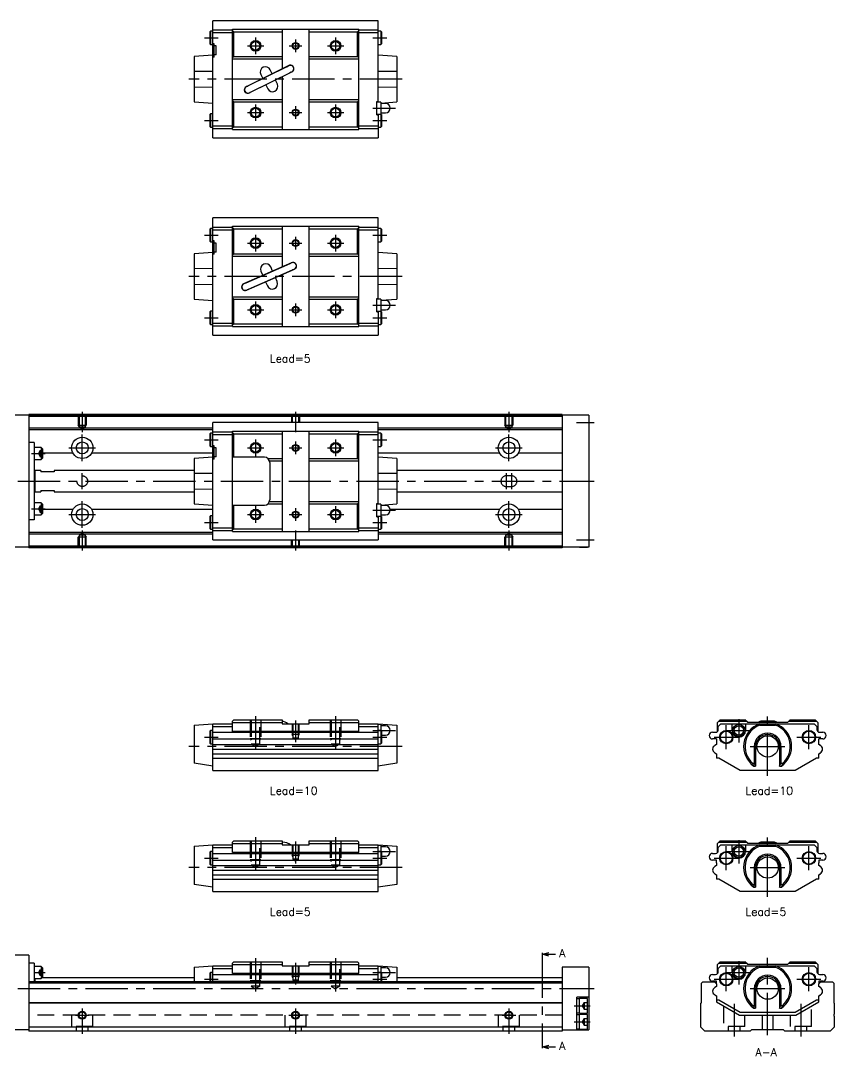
# Model space of a CAD drawing. Extents: x 0 to 474, y -8 to 389.
# Drawn here: x 169 to 474.1, y 0.6 to 388.7 of the extents above; entities that cross this region are included whole.
import ezdxf

# ---------------------------------------------------------------- set-up
doc = ezdxf.new("R2010")
doc.units = 0
doc.header["$LTSCALE"] = 0.5
doc.linetypes.add('CENTER', pattern=[50.8, 31.75, -6.35, 6.35, -6.35])
doc.linetypes.add('DASHED', pattern=[19.05, 12.7, -6.35])
for name, color, linetype in [('MSM_CENTER', 1, 'CENTER'), ('MSM_CONTINUOUS', 7, 'CONTINUOUS'), ('MSM_DASHED', 4, 'DASHED'), ('MSM_NARROW', 5, 'CONTINUOUS'), ('MSM_PART_NUMBER', 7, 'CONTINUOUS')]:
    doc.layers.add(name, color=color, linetype=linetype)
doc.styles.get("Standard").update_dxf_attribs({"font": 'txt.shx', "height": 1, "bigfont": 'bigfont.shx'})

msp = doc.modelspace()

# ---------------------------------------------------------------- linework, layer by layer
at = {"layer": 'MSM_CENTER'}
for p, q in [((237.91, 382.3), (243.11, 382.3)), ((257.11, 382.4), (257.11, 376.2)), ((272.11, 381.66), (272.11, 376.93)), ((287.11, 382.4), (287.11, 376.2)), ((301.11, 382.3), (306.31, 382.3)), ((254.01, 379.3), (260.21, 379.3)), ((269.74, 379.3), (274.47, 379.3)), ((284.01, 379.3), (290.21, 379.3)), ((312.11, 366.8), (232.11, 366.8)), ((257.11, 357.4), (257.11, 351.2)), ((287.11, 357.4), (287.11, 351.2)), ((254.01, 354.3), (260.21, 354.3)), ((269.74, 354.3), (274.47, 354.3)), ((272.11, 356.66), (272.11, 351.93)), ((284.01, 354.3), (290.21, 354.3)), ((301.11, 356), (309.61, 356)), ((237.91, 351.3), (243.11, 351.3)), ((301.11, 351.3), (306.31, 351.3)), ((237.91, 308.4), (243.11, 308.4)), ((257.11, 308.5), (257.11, 302.3)), ((272.11, 307.76), (272.11, 303.03)), ((287.11, 308.5), (287.11, 302.3)), ((301.11, 308.4), (306.31, 308.4)), ((254.01, 305.4), (260.21, 305.4)), ((269.74, 305.4), (274.47, 305.4)), ((284.01, 305.4), (290.21, 305.4)), ((312.11, 292.9), (232.11, 292.9)), ((257.11, 283.5), (257.11, 277.3)), ((287.11, 283.5), (287.11, 277.3)), ((254.01, 280.4), (260.21, 280.4)), ((269.74, 280.4), (274.47, 280.4)), ((272.11, 282.76), (272.11, 278.03)), ((284.01, 280.4), (290.21, 280.4)), ((301.11, 282.1), (309.61, 282.1)), ((237.91, 277.4), (243.11, 277.4)), ((301.11, 277.4), (306.31, 277.4)), ((192.11, 242.15), (192.11, 234.52)), ((272.11, 242.15), (272.11, 234.52)), ((352.11, 242.15), (352.11, 234.52)), ((377.41, 238.15), (384.11, 238.15)), ((192.11, 223.65), (192.11, 233.65)), ((352.11, 223.65), (352.11, 233.65)), ((237.91, 231.65), (243.11, 231.65)), ((257.11, 231.75), (257.11, 225.55)), ((272.11, 231.01), (272.11, 226.28)), ((287.11, 231.75), (287.11, 225.55)), ((301.11, 231.65), (306.31, 231.65)), ((173.11, 226.54), (178.21, 226.54)), ((187.11, 228.65), (197.11, 228.65)), ((254.01, 228.65), (260.21, 228.65)), ((269.74, 228.65), (274.47, 228.65)), ((284.01, 228.65), (290.21, 228.65)), ((347.11, 228.65), (357.11, 228.65)), ((192.11, 213.15), (192.11, 219.15)), ((351.11, 219.15), (351.11, 213.15)), ((353.11, 219.15), (353.11, 213.15)), ((117.11, 216.15), (384.11, 216.15)), ((173.11, 205.75), (178.21, 205.75)), ((192.11, 198.65), (192.11, 208.65)), ((257.11, 206.75), (257.11, 200.55)), ((272.11, 206.01), (272.11, 201.28)), ((287.11, 206.75), (287.11, 200.55)), ((352.11, 198.65), (352.11, 208.65)), ((187.11, 203.65), (197.11, 203.65)), ((254.01, 203.65), (260.21, 203.65)), ((269.74, 203.65), (274.47, 203.65)), ((284.01, 203.65), (290.21, 203.65)), ((301.11, 205.35), (309.61, 205.35)), ((347.11, 203.65), (357.11, 203.65)), ((237.91, 200.65), (243.11, 200.65)), ((301.11, 200.65), (306.31, 200.65)), ((192.11, 197.66), (192.11, 190.15)), ((272.11, 197.66), (272.11, 190.15)), ((352.11, 197.66), (352.11, 190.15)), ((377.41, 194.15), (384.11, 194.15)), ((257.11, 128.1), (257.11, 115.71)), ((287.11, 128.1), (287.11, 115.71)), ((272.11, 126.45), (272.11, 118.29)), ((433.65, 115.75), (433.65, 124.75)), ((438.35, 127), (438.35, 118.25)), ((449.15, 105.75), (449.15, 128.05)), ((464.65, 115.75), (464.65, 124.75)), ((301.11, 122.75), (309.61, 122.75)), ((433.85, 122.75), (442.85, 122.75)), ((312.11, 116.75), (232.11, 116.75)), ((237.91, 120.25), (243.11, 120.25)), ((301.11, 120.25), (306.31, 120.25)), ((429.15, 120.25), (438.15, 120.25)), ((442.65, 116.75), (455.65, 116.75)), ((460.15, 120.25), (469.15, 120.25)), ((257.11, 82.72), (257.11, 70.34)), ((287.11, 82.72), (287.11, 70.34)), ((438.35, 81.62), (438.35, 72.87)), ((449.15, 60.37), (449.15, 82.67)), ((272.11, 81.07), (272.11, 72.91)), ((433.65, 70.37), (433.65, 79.37)), ((464.65, 70.37), (464.65, 79.37)), ((237.91, 74.87), (243.11, 74.87)), ((301.11, 77.37), (309.61, 77.37)), ((301.11, 74.87), (306.31, 74.87)), ((429.15, 74.87), (438.15, 74.87)), ((433.85, 77.37), (442.85, 77.37)), ((460.15, 74.87), (469.15, 74.87)), ((312.11, 71.37), (232.11, 71.37)), ((442.65, 71.37), (455.65, 71.37)), ((257.11, 37.35), (257.11, 24.96)), ((272.11, 35.7), (272.11, 27.54)), ((287.11, 37.35), (287.11, 24.96)), ((364.54, 38.36), (364.54, 4.63)), ((438.35, 36.25), (438.35, 27.5)), ((449.15, 8.5), (449.15, 37.5)), ((174.11, 32), (178.21, 32)), ((301.11, 32), (309.61, 32)), ((433.65, 25), (433.65, 34)), ((433.85, 32), (442.85, 32)), ((464.65, 25), (464.65, 34)), ((237.91, 29.5), (243.11, 29.5)), ((301.11, 29.5), (306.31, 29.5)), ((429.15, 29.5), (438.15, 29.5)), ((460.15, 29.5), (469.15, 29.5)), ((117.11, 26), (384.11, 26)), ((442.65, 26), (455.65, 26)), ((376.61, 19.5), (382.61, 19.5)), ((436.65, 20.29), (436.65, 8)), ((461.65, 20.29), (461.65, 8)), ((189.57, 16), (194.64, 16)), ((192.11, 18.5), (192.11, 9)), ((269.57, 16), (274.64, 16)), ((272.11, 18.5), (272.11, 9)), ((349.53, 16), (354.68, 16)), ((352.11, 18.5), (352.11, 9)), ((376.61, 13.5), (382.61, 13.5))]:
    msp.add_line(p, q, dxfattribs=at)
at = {"layer": 'MSM_CONTINUOUS'}
for p, q in [((303.11, 388.75), (241.11, 388.75)), ((241.11, 344.85), (241.11, 388.75)), ((303.11, 358.25), (303.11, 388.75)), ((240.16, 384.8), (239.91, 384.55)), ((239.91, 384.55), (239.91, 380.05)), ((241.11, 384.8), (240.16, 384.8)), ((240.16, 384.8), (240.16, 379.8)), ((241.11, 385.3), (248.41, 385.3)), ((241.11, 384.3), (248.41, 384.3)), ((248.41, 348), (248.41, 385.6)), ((248.41, 385.6), (295.81, 385.6)), ((248.91, 384.6), (248.41, 385.1)), ((248.91, 375.3), (248.91, 384.6)), ((248.91, 384.6), (267.01, 384.6)), ((267.01, 385.6), (267.01, 370.64)), ((277.21, 348), (277.21, 385.6)), ((277.21, 384.6), (295.31, 384.6)), ((295.81, 385.1), (295.31, 384.6)), ((295.31, 375.3), (295.31, 384.6)), ((295.81, 348), (295.81, 385.6)), ((295.81, 385.3), (303.11, 385.3)), ((295.81, 384.3), (303.11, 384.3)), ((304.06, 384.8), (303.11, 384.8)), ((304.06, 384.8), (304.06, 379.8)), ((304.31, 384.55), (304.06, 384.8)), ((304.31, 384.55), (304.31, 380.05)), ((239.91, 380.05), (240.16, 379.8)), ((240.16, 379.8), (241.11, 379.8)), ((241.61, 380.1), (241.11, 380.1)), ((241.61, 375.1), (241.61, 380.1)), ((242.31, 379.3), (241.61, 379.3)), ((242.31, 375.9), (242.31, 379.3)), ((303.11, 379.8), (304.06, 379.8)), ((304.06, 379.8), (304.31, 380.05)), ((241.11, 375.8), (234.11, 375.3)), ((234.11, 375.3), (234.11, 358.3)), ((241.61, 375.1), (241.11, 375.1)), ((242.31, 375.9), (241.61, 375.9)), ((248.41, 374.8), (248.91, 375.3)), ((248.41, 374.4), (267.01, 374.4)), ((248.91, 375.3), (267.01, 375.3)), ((277.21, 375.3), (295.31, 375.3)), ((277.21, 374.4), (295.81, 374.4)), ((295.31, 375.3), (295.81, 374.8)), ((310.11, 375.3), (303.11, 375.8)), ((310.11, 375.3), (310.11, 358.3)), ((241.11, 369.75), (234.11, 369.67)), ((269.58, 371.91), (253.58, 364.01)), ((268.87, 371.5), (254.34, 364.33)), ((254.73, 361.68), (270.73, 369.58)), ((255.44, 362.09), (269.98, 369.26)), ((263.37, 368.85), (262.62, 370.37)), ((268.87, 371.5), (269.2, 371.63)), ((269.6, 371.87), (269.29, 371.71)), ((270.28, 369.45), (269.98, 369.26)), ((270.39, 369.47), (270.71, 369.63)), ((310.11, 369.67), (303.11, 369.75)), ((259.03, 368.6), (259.79, 367.08)), ((265.28, 364.99), (264.52, 366.52)), ((267.01, 367.74), (267.01, 348)), ((234.11, 363.92), (241.11, 363.84)), ((253.92, 364.13), (253.6, 363.97)), ((254.03, 364.14), (254.34, 364.33)), ((254.71, 361.73), (255.02, 361.88)), ((255.11, 361.96), (255.44, 362.09)), ((260.94, 364.74), (261.69, 363.22)), ((303.11, 363.84), (310.11, 363.92)), ((234.11, 358.3), (241.11, 357.8)), ((248.41, 359.2), (267.01, 359.2)), ((248.91, 358.3), (248.41, 358.8)), ((248.91, 358.3), (267.01, 358.3)), ((248.91, 349), (248.91, 358.3)), ((277.21, 359.2), (295.81, 359.2)), ((277.21, 358.3), (295.31, 358.3)), ((295.81, 358.8), (295.31, 358.3)), ((295.31, 349), (295.31, 358.3)), ((302.61, 358.5), (303.11, 358.5)), ((302.61, 353.5), (302.61, 358.5)), ((304.11, 358.25), (302.61, 358.25)), ((304.11, 357.87), (310.11, 358.3)), ((304.11, 358.25), (304.11, 353.75)), ((305.86, 357.75), (304.11, 357.75)), ((240.16, 353.8), (239.91, 353.55)), ((239.91, 353.55), (239.91, 349.05)), ((240.16, 353.8), (240.16, 348.8)), ((241.11, 353.8), (240.16, 353.8)), ((302.61, 353.75), (304.11, 353.75)), ((302.61, 353.5), (303.11, 353.5)), ((303.11, 353.75), (303.11, 344.85)), ((304.06, 353.75), (304.06, 348.8)), ((304.11, 354.25), (305.86, 354.25)), ((304.31, 353.55), (304.11, 353.75)), ((304.31, 353.55), (304.31, 349.05)), ((239.91, 349.05), (240.16, 348.8)), ((240.16, 348.8), (241.11, 348.8)), ((241.11, 349.3), (248.41, 349.3)), ((241.11, 348.3), (248.41, 348.3)), ((248.41, 348.5), (248.91, 349)), ((248.41, 348), (295.81, 348)), ((248.91, 349), (267.01, 349)), ((277.21, 349), (295.31, 349)), ((295.31, 349), (295.81, 348.5)), ((295.81, 349.3), (303.11, 349.3)), ((295.81, 348.3), (303.11, 348.3)), ((303.11, 348.8), (304.06, 348.8)), ((304.06, 348.8), (304.31, 349.05)), ((241.11, 344.85), (303.11, 344.85)), ((303.11, 314.85), (241.11, 314.85)), ((241.11, 270.95), (241.11, 314.85)), ((303.11, 284.35), (303.11, 314.85)), ((240.16, 310.9), (239.91, 310.65)), ((239.91, 310.65), (239.91, 306.15)), ((241.11, 310.9), (240.16, 310.9)), ((240.16, 310.9), (240.16, 305.9)), ((241.11, 311.4), (248.41, 311.4)), ((248.41, 274.1), (248.41, 311.7)), ((248.41, 311.7), (295.81, 311.7)), ((248.91, 310.7), (248.41, 311.2)), ((248.91, 301.4), (248.91, 310.7)), ((248.91, 310.7), (267.01, 310.7)), ((267.01, 311.7), (267.01, 296.44)), ((277.21, 274.1), (277.21, 311.7)), ((277.21, 310.7), (295.31, 310.7)), ((295.81, 311.2), (295.31, 310.7)), ((295.31, 301.4), (295.31, 310.7)), ((295.81, 274.1), (295.81, 311.7)), ((295.81, 311.4), (303.11, 311.4)), ((304.06, 310.9), (303.11, 310.9)), ((304.06, 310.9), (304.06, 305.9)), ((304.31, 310.65), (304.06, 310.9)), ((304.31, 310.65), (304.31, 306.15)), ((241.11, 310.4), (248.41, 310.4)), ((295.81, 310.4), (303.11, 310.4)), ((239.91, 306.15), (240.16, 305.9)), ((240.16, 305.9), (241.11, 305.9)), ((241.61, 306.2), (241.11, 306.2)), ((241.61, 301.2), (241.61, 306.2)), ((242.31, 305.4), (241.61, 305.4)), ((242.31, 302), (242.31, 305.4)), ((303.11, 305.9), (304.06, 305.9)), ((304.06, 305.9), (304.31, 306.15)), ((241.11, 301.9), (234.11, 301.4)), ((234.11, 301.4), (234.11, 284.4)), ((241.61, 301.2), (241.11, 301.2)), ((242.31, 302), (241.61, 302)), ((248.41, 300.9), (248.91, 301.4)), ((248.41, 300.5), (267.01, 300.5)), ((248.91, 301.4), (267.01, 301.4)), ((277.21, 301.4), (295.31, 301.4)), ((277.21, 300.5), (295.81, 300.5)), ((295.31, 301.4), (295.81, 300.9)), ((310.11, 301.4), (303.11, 301.9)), ((310.11, 301.4), (310.11, 284.4)), ((241.11, 295.85), (234.11, 295.77)), ((270.63, 298.04), (252.63, 290.14)), ((269.9, 297.66), (253.4, 290.42)), ((253.68, 287.76), (271.68, 295.66)), ((254.41, 288.13), (270.91, 295.37)), ((263.46, 294.89), (262.78, 296.45)), ((270.65, 297.99), (270.33, 297.85)), ((271.33, 295.56), (271.66, 295.7)), ((310.11, 295.77), (303.11, 295.85)), ((259.12, 294.84), (259.8, 293.28)), ((265.19, 290.95), (264.51, 292.51)), ((267.01, 293.6), (267.01, 274.1)), ((234.11, 290.02), (241.11, 289.94)), ((252.98, 290.23), (252.65, 290.09)), ((253.66, 287.8), (253.98, 287.94)), ((260.85, 290.9), (261.53, 289.35)), ((303.11, 289.94), (310.11, 290.02)), ((234.11, 284.4), (241.11, 283.9)), ((248.41, 285.3), (267.01, 285.3)), ((248.91, 284.4), (248.41, 284.9)), ((248.91, 284.4), (267.01, 284.4)), ((248.91, 275.1), (248.91, 284.4)), ((277.21, 285.3), (295.81, 285.3)), ((277.21, 284.4), (295.31, 284.4)), ((295.81, 284.9), (295.31, 284.4)), ((295.31, 275.1), (295.31, 284.4)), ((302.61, 284.6), (303.11, 284.6)), ((302.61, 279.6), (302.61, 284.6)), ((304.11, 284.35), (302.61, 284.35)), ((304.11, 283.97), (310.11, 284.4)), ((304.11, 284.35), (304.11, 279.85)), ((305.86, 283.85), (304.11, 283.85)), ((240.16, 279.9), (239.91, 279.65)), ((239.91, 279.65), (239.91, 275.15)), ((240.16, 279.9), (240.16, 274.9)), ((241.11, 279.9), (240.16, 279.9)), ((302.61, 279.85), (304.11, 279.85)), ((302.61, 279.6), (303.11, 279.6)), ((303.11, 279.85), (303.11, 270.95)), ((304.06, 279.85), (304.06, 274.9)), ((304.11, 280.35), (305.86, 280.35)), ((304.31, 279.65), (304.11, 279.85)), ((304.31, 279.65), (304.31, 275.15)), ((239.91, 275.15), (240.16, 274.9)), ((240.16, 274.9), (241.11, 274.9)), ((241.11, 275.4), (248.41, 275.4)), ((241.11, 274.4), (248.41, 274.4)), ((248.41, 274.6), (248.91, 275.1)), ((248.41, 274.1), (295.81, 274.1)), ((248.91, 275.1), (267.01, 275.1)), ((277.21, 275.1), (295.31, 275.1)), ((295.31, 275.1), (295.81, 274.6)), ((295.81, 275.4), (303.11, 275.4)), ((295.81, 274.4), (303.11, 274.4)), ((303.11, 274.9), (304.06, 274.9)), ((304.06, 274.9), (304.31, 275.15)), ((241.11, 270.95), (303.11, 270.95)), ((172.11, 240.85), (119.11, 240.85)), ((372.11, 241.15), (172.11, 241.15)), ((172.11, 241.15), (172.11, 191.15)), ((372.11, 240.95), (172.11, 240.95)), ((372.11, 241.15), (372.11, 191.15)), ((382.11, 240.85), (372.11, 240.85)), ((378.61, 240.85), (378.61, 240.9)), ((381.61, 240.9), (378.61, 240.9)), ((381.61, 240.85), (381.61, 240.9)), ((382.11, 240.85), (382.11, 191.45)), ((372.11, 240.45), (172.11, 240.45)), ((303.11, 238.1), (241.11, 238.1)), ((241.11, 194.2), (241.11, 238.1)), ((303.11, 207.6), (303.11, 238.1)), ((241.11, 236.05), (172.11, 236.05)), ((241.11, 235.35), (172.11, 235.35)), ((240.16, 234.15), (239.91, 233.9)), ((239.91, 233.9), (239.91, 229.4)), ((241.11, 234.15), (240.16, 234.15)), ((240.16, 234.15), (240.16, 229.15)), ((241.11, 234.65), (248.41, 234.65)), ((241.11, 233.65), (248.41, 233.65)), ((248.41, 234.95), (295.81, 234.95)), ((248.41, 197.35), (248.41, 234.95)), ((248.91, 233.95), (248.41, 234.45)), ((248.91, 233.95), (267.01, 233.95)), ((248.91, 225.15), (248.91, 233.95)), ((267.01, 234.95), (267.01, 197.35)), ((277.21, 197.35), (277.21, 234.95)), ((277.21, 233.95), (295.31, 233.95)), ((295.81, 234.45), (295.31, 233.95)), ((295.31, 224.65), (295.31, 233.95)), ((295.81, 197.35), (295.81, 234.95)), ((295.81, 234.65), (303.11, 234.65)), ((295.81, 233.65), (303.11, 233.65)), ((372.11, 236.05), (303.11, 236.05)), ((372.11, 235.35), (303.11, 235.35)), ((304.06, 234.15), (303.11, 234.15)), ((304.06, 234.15), (304.06, 229.15)), ((304.31, 233.9), (304.06, 234.15)), ((304.31, 233.9), (304.31, 229.4)), ((174.11, 230.65), (172.11, 230.65)), ((174.11, 230.65), (174.11, 201.65)), ((239.91, 229.4), (240.16, 229.15)), ((240.16, 229.15), (241.11, 229.15)), ((241.61, 229.45), (241.11, 229.45)), ((241.61, 224.45), (241.61, 229.45)), ((303.11, 229.15), (304.06, 229.15)), ((304.06, 229.15), (304.31, 229.4)), ((176.71, 228.79), (174.11, 228.79)), ((176.71, 228.79), (176.71, 224.29)), ((177.21, 228.29), (176.71, 228.79)), ((177.21, 228.29), (177.21, 224.79)), ((188.62, 226.69), (177.21, 226.69)), ((241.11, 226.69), (195.59, 226.69)), ((241.11, 225.15), (234.11, 224.65)), ((242.31, 228.65), (241.61, 228.65)), ((242.31, 225.25), (241.61, 225.25)), ((242.31, 225.25), (242.31, 228.65)), ((260.41, 225.15), (248.41, 225.15)), ((348.62, 226.69), (303.11, 226.69)), ((310.11, 224.65), (303.11, 225.15)), ((372.11, 226.69), (355.59, 226.69)), ((174.11, 224.29), (176.71, 224.29)), ((176.71, 224.29), (177.21, 224.79)), ((234.11, 224.65), (234.11, 207.65)), ((241.61, 224.45), (241.11, 224.45)), ((261.73, 224.65), (267.01, 224.65)), ((262.31, 223.75), (267.01, 223.75)), ((262.41, 223.15), (262.41, 209.15)), ((277.21, 224.65), (295.31, 224.65)), ((277.21, 223.75), (295.81, 223.75)), ((295.31, 224.65), (295.81, 224.15)), ((310.11, 224.65), (310.11, 207.65)), ((174.31, 220.4), (174.11, 220.4)), ((174.31, 220.4), (174.31, 211.9)), ((176.61, 220.15), (174.31, 220.15)), ((176.61, 220.15), (176.61, 219.65)), ((181.61, 219.65), (176.61, 219.65)), ((181.61, 220.15), (181.61, 219.65)), ((234.11, 220.15), (181.61, 220.15)), ((241.11, 219.1), (234.11, 219.02)), ((310.11, 219.02), (303.11, 219.1)), ((372.11, 220.15), (310.11, 220.15)), ((174.11, 211.9), (174.31, 211.9)), ((174.31, 212.15), (176.61, 212.15)), ((176.61, 212.65), (181.61, 212.65)), ((176.61, 212.65), (176.61, 212.15)), ((181.61, 212.65), (181.61, 212.15)), ((181.61, 212.15), (234.11, 212.15)), ((234.11, 213.27), (241.11, 213.19)), ((303.11, 213.19), (310.11, 213.27)), ((310.11, 212.15), (372.11, 212.15)), ((176.71, 208), (174.11, 208)), ((176.71, 208), (176.71, 203.5)), ((177.21, 207.5), (176.71, 208)), ((177.21, 207.5), (177.21, 204)), ((234.11, 207.65), (241.11, 207.15)), ((248.41, 207.15), (260.41, 207.15)), ((248.91, 198.35), (248.91, 207.15)), ((261.73, 207.65), (267.01, 207.65)), ((262.31, 208.55), (267.01, 208.55)), ((277.21, 208.55), (295.81, 208.55)), ((277.21, 207.65), (295.31, 207.65)), ((295.81, 208.15), (295.31, 207.65)), ((295.31, 198.35), (295.31, 207.65)), ((302.61, 207.85), (303.11, 207.85)), ((302.61, 202.85), (302.61, 207.85)), ((304.11, 207.6), (302.61, 207.6)), ((304.11, 207.22), (310.11, 207.65)), ((304.11, 207.6), (304.11, 203.1)), ((305.86, 207.1), (304.11, 207.1)), ((174.11, 203.5), (176.71, 203.5)), ((176.71, 203.5), (177.21, 204)), ((188.62, 205.61), (177.21, 205.61)), ((241.11, 205.61), (195.59, 205.61)), ((240.16, 203.15), (239.91, 202.9)), ((239.91, 202.9), (239.91, 198.4)), ((240.16, 203.15), (240.16, 198.15)), ((241.11, 203.15), (240.16, 203.15)), ((302.61, 203.1), (304.11, 203.1)), ((302.61, 202.85), (303.11, 202.85)), ((303.11, 203.1), (303.11, 194.2)), ((304.06, 203.1), (304.06, 198.15)), ((304.11, 203.6), (305.86, 203.6)), ((304.31, 202.9), (304.11, 203.1)), ((304.31, 202.9), (304.31, 198.4)), ((348.62, 205.61), (307.59, 205.61)), ((372.11, 205.61), (355.59, 205.61)), ((174.11, 201.65), (172.11, 201.65)), ((239.91, 198.4), (240.16, 198.15)), ((240.16, 198.15), (241.11, 198.15)), ((241.11, 198.65), (248.41, 198.65)), ((248.41, 197.85), (248.91, 198.35)), ((248.91, 198.35), (267.01, 198.35)), ((277.21, 198.35), (295.31, 198.35)), ((295.31, 198.35), (295.81, 197.85)), ((295.81, 198.65), (303.11, 198.65)), ((303.11, 198.15), (304.06, 198.15)), ((304.06, 198.15), (304.31, 198.4)), ((241.11, 196.95), (172.11, 196.95)), ((241.11, 196.25), (172.11, 196.25)), ((241.11, 197.65), (248.41, 197.65)), ((241.11, 194.2), (303.11, 194.2)), ((248.41, 197.35), (295.81, 197.35)), ((295.81, 197.65), (303.11, 197.65)), ((372.11, 196.95), (303.11, 196.95)), ((372.11, 196.25), (303.11, 196.25)), ((172.11, 191.45), (119.11, 191.45)), ((372.11, 191.85), (172.11, 191.85)), ((372.11, 191.35), (172.11, 191.35)), ((372.11, 191.15), (172.11, 191.15)), ((382.11, 191.45), (372.11, 191.45)), ((378.61, 191.4), (378.61, 191.45)), ((378.61, 191.4), (381.61, 191.4)), ((381.61, 191.4), (381.61, 191.45)), ((234.11, 124.75), (241.11, 125.25)), ((234.11, 124.75), (234.11, 110.43)), ((241.11, 125.25), (248.41, 125.25)), ((241.11, 107.75), (241.11, 125.25)), ((241.11, 124.25), (248.41, 124.25)), ((248.41, 126.25), (248.91, 126.75)), ((248.41, 122.33), (248.41, 126.25)), ((248.41, 125.75), (267.01, 125.75)), ((248.91, 126.75), (267.01, 126.75)), ((267.01, 126.75), (267.01, 125.25)), ((267.01, 125.25), (277.21, 125.25)), ((277.21, 125.25), (277.21, 126.75)), ((277.21, 126.75), (295.31, 126.75)), ((277.21, 125.75), (295.81, 125.75)), ((295.31, 126.75), (295.81, 126.25)), ((295.81, 122.33), (295.81, 126.25)), ((295.81, 125.25), (303.11, 125.25)), ((295.81, 124.25), (303.11, 124.25)), ((303.11, 125.25), (310.11, 124.75)), ((303.11, 107.75), (303.11, 125.25)), ((304.11, 125), (303.11, 125)), ((304.11, 125), (304.11, 122.7)), ((305.86, 124.5), (304.11, 124.5)), ((310.11, 124.75), (310.11, 110.43)), ((431.34, 126.75), (430.34, 125.75)), ((430.34, 122.33), (430.34, 125.75)), ((430.65, 124.25), (431.65, 125.25)), ((430.65, 123.05), (430.65, 124.25)), ((430.84, 126.25), (441.15, 126.25)), ((431.34, 126.75), (440.65, 126.75)), ((431.65, 125.25), (466.65, 125.25)), ((435.85, 122.75), (435.85, 125.25)), ((441.55, 125.85), (440.65, 126.75)), ((440.85, 125.25), (440.85, 122.75)), ((441.55, 125.85), (456.75, 125.85)), ((446.19, 125.25), (446.27, 124.75)), ((446.27, 124.75), (452.02, 124.75)), ((446.9, 126.25), (446.83, 126.24)), ((451.39, 126.25), (446.9, 126.25)), ((452.02, 124.75), (452.1, 125.25)), ((457.65, 126.75), (456.75, 125.85)), ((457.15, 126.25), (467.44, 126.25)), ((457.65, 126.75), (466.94, 126.75)), ((466.65, 125.25), (467.65, 124.25)), ((467.94, 125.75), (466.94, 126.75)), ((467.65, 124.25), (467.65, 123.05)), ((467.94, 125.75), (467.94, 122.33)), ((240.16, 122.75), (239.91, 122.5)), ((239.91, 122.5), (239.91, 118)), ((241.11, 122.75), (240.16, 122.75)), ((240.16, 122.75), (240.16, 117.75)), ((241.11, 122.05), (303.11, 122.05)), ((295.81, 122.33), (248.41, 122.33)), ((304.06, 122.75), (303.11, 122.75)), ((304.31, 122.5), (304.06, 122.75)), ((304.06, 122.75), (304.06, 117.75)), ((304.31, 122.5), (304.31, 118)), ((304.31, 121), (305.86, 121)), ((428.45, 122.05), (429.65, 122.05)), ((468.65, 122.05), (469.85, 122.05)), ((239.91, 118), (240.16, 117.75)), ((240.16, 117.75), (241.11, 117.75)), ((241.11, 119.55), (303.11, 119.55)), ((241.11, 117.47), (303.11, 117.47)), ((303.11, 117.75), (304.06, 117.75)), ((304.06, 117.75), (304.31, 118)), ((429.95, 119.55), (428.45, 119.55)), ((429.95, 117.47), (429.39, 117.15)), ((429.95, 119.55), (429.95, 117.47)), ((444.15, 116.75), (444.15, 110.43)), ((444.65, 116.75), (444.65, 109.37)), ((453.65, 116.75), (453.65, 109.37)), ((454.15, 116.75), (454.15, 110.43)), ((469.85, 119.55), (468.35, 119.55)), ((468.35, 117.47), (468.35, 119.55)), ((468.91, 117.15), (468.35, 117.47)), ((241.11, 115.75), (303.11, 115.75)), ((241.11, 114.02), (303.11, 114.02)), ((429.39, 114.35), (429.95, 114.02)), ((429.95, 114.02), (429.95, 112.41)), ((468.35, 114.02), (468.91, 114.35)), ((468.35, 112.41), (468.35, 114.02)), ((241.11, 109.37), (234.11, 110.43)), ((241.11, 112.41), (303.11, 112.41)), ((310.11, 110.43), (303.11, 109.37)), ((430.8, 112.41), (429.95, 112.41)), ((438.87, 107.75), (430.8, 112.41)), ((443.46, 110.43), (444.15, 110.43)), ((443.99, 109.37), (444.65, 109.37)), ((444.15, 110.43), (444.65, 109.37)), ((453.65, 109.37), (454.15, 110.43)), ((453.65, 109.37), (454.3, 109.37)), ((454.15, 110.43), (454.83, 110.43)), ((467.5, 112.41), (459.42, 107.75)), ((468.35, 112.41), (467.5, 112.41)), ((241.11, 107.75), (303.11, 107.75)), ((459.42, 107.75), (438.87, 107.75)), ((234.11, 79.37), (241.11, 79.87)), ((234.11, 79.37), (234.11, 65.05)), ((241.11, 79.87), (248.41, 79.87)), ((241.11, 62.37), (241.11, 79.87)), ((241.11, 78.87), (248.41, 78.87)), ((248.41, 80.87), (248.91, 81.37)), ((248.41, 76.96), (248.41, 80.87)), ((248.41, 80.37), (267.01, 80.37)), ((248.91, 81.37), (267.01, 81.37)), ((267.01, 81.37), (267.01, 79.87)), ((267.26, 80.87), (267.01, 80.87)), ((267.01, 79.87), (277.21, 79.87)), ((277.21, 79.87), (277.21, 81.37)), ((277.21, 81.37), (295.31, 81.37)), ((277.21, 80.37), (295.81, 80.37)), ((295.31, 81.37), (295.81, 80.87)), ((295.81, 76.96), (295.81, 80.87)), ((295.81, 79.87), (303.11, 79.87)), ((295.81, 78.87), (303.11, 78.87)), ((303.11, 79.87), (310.11, 79.37)), ((303.11, 62.37), (303.11, 79.87)), ((304.11, 79.62), (303.11, 79.62)), ((304.11, 79.62), (304.11, 77.32)), ((305.86, 79.12), (304.11, 79.12)), ((310.11, 79.37), (310.11, 65.05)), ((431.34, 81.37), (430.34, 80.37)), ((430.34, 76.96), (430.34, 80.37)), ((430.65, 78.87), (431.65, 79.87)), ((430.65, 77.67), (430.65, 78.87)), ((430.84, 80.87), (441.15, 80.87)), ((431.34, 81.37), (440.65, 81.37)), ((431.65, 79.87), (466.65, 79.87)), ((435.85, 77.37), (435.85, 79.87)), ((441.55, 80.47), (440.65, 81.37)), ((440.85, 79.87), (440.85, 77.37)), ((441.55, 80.47), (456.75, 80.47)), ((446.19, 79.87), (446.27, 79.37)), ((446.27, 79.37), (452.02, 79.37)), ((446.9, 80.87), (446.83, 80.87)), ((451.39, 80.87), (446.9, 80.87)), ((452.02, 79.37), (452.1, 79.87)), ((457.65, 81.37), (456.75, 80.47)), ((457.15, 80.87), (467.44, 80.87)), ((457.65, 81.37), (466.94, 81.37)), ((466.65, 79.87), (467.65, 78.87)), ((467.94, 80.37), (466.94, 81.37)), ((467.65, 78.87), (467.65, 77.67)), ((467.94, 80.37), (467.94, 76.96)), ((240.16, 77.37), (239.91, 77.12)), ((239.91, 77.12), (239.91, 72.62)), ((241.11, 77.37), (240.16, 77.37)), ((240.16, 77.37), (240.16, 72.37)), ((241.11, 76.67), (303.11, 76.67)), ((241.11, 74.17), (303.11, 74.17)), ((295.81, 76.96), (248.41, 76.96)), ((304.06, 77.37), (303.11, 77.37)), ((304.31, 77.12), (304.06, 77.37)), ((304.06, 77.37), (304.06, 72.37)), ((304.31, 77.12), (304.31, 72.62)), ((304.31, 75.62), (305.86, 75.62)), ((428.45, 76.67), (429.65, 76.67)), ((429.95, 74.17), (428.45, 74.17)), ((429.95, 73.17), (429.95, 74.17)), ((469.85, 74.17), (468.35, 74.17)), ((468.35, 74.17), (468.35, 73.17)), ((468.65, 76.67), (469.85, 76.67)), ((239.91, 72.62), (240.16, 72.37)), ((240.16, 72.37), (241.11, 72.37)), ((241.11, 72.1), (303.11, 72.1)), ((241.11, 70.37), (303.11, 70.37)), ((303.11, 72.37), (304.06, 72.37)), ((304.06, 72.37), (304.31, 72.62)), ((429.95, 72.1), (429.39, 71.77)), ((429.95, 73.17), (429.95, 72.1)), ((444.15, 71.37), (444.15, 65.05)), ((444.65, 71.37), (444.65, 63.99)), ((453.65, 71.37), (453.65, 63.99)), ((454.15, 71.37), (454.15, 65.05)), ((468.35, 72.1), (468.35, 73.17)), ((468.91, 71.77), (468.35, 72.1)), ((241.11, 68.65), (303.11, 68.65)), ((241.11, 67.04), (303.11, 67.04)), ((429.39, 68.97), (429.95, 68.65)), ((429.95, 68.65), (429.95, 67.04)), ((430.8, 67.04), (429.95, 67.04)), ((438.87, 62.37), (430.8, 67.04)), ((467.5, 67.04), (459.42, 62.37)), ((468.35, 67.04), (467.5, 67.04)), ((468.35, 68.65), (468.91, 68.97)), ((468.35, 67.04), (468.35, 68.65)), ((241.11, 63.99), (234.11, 65.05)), ((241.11, 62.37), (303.11, 62.37)), ((310.11, 65.05), (303.11, 63.99)), ((459.42, 62.37), (438.87, 62.37)), ((443.46, 65.05), (444.15, 65.05)), ((443.99, 63.99), (444.65, 63.99)), ((444.15, 65.05), (444.65, 63.99)), ((453.65, 63.99), (454.15, 65.05)), ((453.65, 63.99), (454.3, 63.99)), ((454.15, 65.05), (454.83, 65.05)), ((364.54, 38.86), (367.04, 39.53)), ((364.54, 39.36), (364.54, 38.36)), ((367.04, 38.19), (364.54, 38.86)), ((364.54, 38.86), (369.54, 38.86)), ((172.11, 38.5), (161.61, 38.5)), ((172.11, 38.5), (172.11, 10)), ((174.11, 35.5), (172.11, 35.5)), ((174.11, 35.5), (174.11, 28.5)), ((248.41, 35.5), (248.91, 36)), ((248.41, 31.59), (248.41, 35.5)), ((248.41, 35), (267.01, 35)), ((248.91, 36), (267.01, 36)), ((267.01, 36), (267.01, 34.5)), ((277.21, 34.5), (277.21, 36)), ((277.21, 36), (295.31, 36)), ((277.21, 35), (295.81, 35)), ((295.31, 36), (295.81, 35.5)), ((295.81, 31.59), (295.81, 35.5)), ((431.34, 36), (430.34, 35)), ((430.34, 31.59), (430.34, 35)), ((430.84, 35.5), (441.15, 35.5)), ((431.34, 36), (440.65, 36)), ((441.55, 35.1), (440.65, 36)), ((441.55, 35.1), (456.75, 35.1)), ((457.65, 36), (456.75, 35.1)), ((457.15, 35.5), (467.44, 35.5)), ((457.65, 36), (466.94, 36)), ((467.94, 35), (466.94, 36)), ((467.94, 35), (467.94, 31.59)), ((176.71, 34.25), (174.11, 34.25)), ((177.21, 33.75), (176.71, 34.25)), ((176.71, 34.25), (176.71, 29.75)), ((177.21, 33.75), (177.21, 30.25)), ((234.11, 34), (241.11, 34.5)), ((234.11, 34), (234.11, 28.5)), ((240.16, 32), (239.91, 31.75)), ((239.91, 31.75), (239.91, 28.5)), ((241.11, 32), (240.16, 32)), ((240.16, 32), (240.16, 28.5)), ((241.11, 28.5), (241.11, 34.5)), ((241.11, 34.5), (248.41, 34.5)), ((241.11, 33.5), (248.41, 33.5)), ((241.11, 31.3), (303.11, 31.3)), ((295.81, 31.59), (248.41, 31.59)), ((267.01, 34.5), (277.21, 34.5)), ((295.81, 34.5), (303.11, 34.5)), ((295.81, 33.5), (303.11, 33.5)), ((303.11, 34.5), (310.11, 34)), ((303.11, 28.5), (303.11, 34.5)), ((304.11, 34.25), (303.11, 34.25)), ((304.06, 32), (303.11, 32)), ((304.31, 31.75), (304.06, 32)), ((304.06, 32), (304.06, 28.5)), ((304.11, 34.25), (304.11, 31.95)), ((305.86, 33.75), (304.11, 33.75)), ((304.31, 31.75), (304.31, 28.5)), ((310.11, 34), (310.11, 28.5)), ((382.11, 34), (372.11, 34)), ((372.11, 34), (372.11, 10)), ((382.11, 34), (382.11, 10.5)), ((428.45, 31.3), (429.65, 31.3)), ((430.65, 33.5), (431.65, 34.5)), ((430.65, 32.3), (430.65, 33.5)), ((431.65, 34.5), (466.65, 34.5)), ((435.85, 32), (435.85, 34.5)), ((440.85, 34.5), (440.85, 32)), ((446.19, 34.5), (446.27, 34)), ((446.27, 34), (452.02, 34)), ((452.02, 34), (452.1, 34.5)), ((466.65, 34.5), (467.65, 33.5)), ((467.65, 33.5), (467.65, 32.3)), ((468.65, 31.3), (469.85, 31.3)), ((372.11, 28.5), (172.11, 28.5)), ((372.11, 28), (172.11, 28)), ((174.11, 29.75), (176.71, 29.75)), ((174.31, 29.75), (174.31, 28.5)), ((176.71, 29.75), (177.21, 30.25)), ((234.11, 30), (176.96, 30)), ((241.11, 28.8), (303.11, 28.8)), ((304.31, 30.25), (305.86, 30.25)), ((372.11, 30), (310.11, 30)), ((424.35, 28), (424.85, 28.5)), ((424.35, 20.7), (424.35, 28)), ((424.85, 28.5), (429.25, 28.5)), ((429.95, 28.8), (428.45, 28.8)), ((429.25, 28.5), (429.95, 27.8)), ((429.95, 27.8), (429.95, 28.8)), ((429.95, 27.8), (429.95, 26.72)), ((468.35, 28.8), (468.35, 27.8)), ((469.85, 28.8), (468.35, 28.8)), ((468.35, 27.8), (469.05, 28.5)), ((468.35, 26.72), (468.35, 27.8)), ((469.05, 28.5), (473.45, 28.5)), ((473.45, 28.5), (473.95, 28)), ((473.95, 28), (473.95, 20.7)), ((429.95, 26.72), (429.39, 26.4)), ((429.39, 23.6), (429.95, 23.28)), ((444.15, 26), (444.15, 19.68)), ((444.65, 26), (444.65, 18.62)), ((453.65, 26), (453.65, 18.62)), ((454.15, 26), (454.15, 19.68)), ((468.91, 26.4), (468.35, 26.72)), ((468.35, 23.28), (468.91, 23.6)), ((372.11, 20.7), (172.11, 20.7)), ((372.11, 20.5), (172.11, 20.5)), ((377.61, 10.5), (377.61, 22.75)), ((382.11, 22.75), (377.61, 22.75)), ((378.61, 22.1), (377.61, 22.1)), ((378.61, 16.75), (378.61, 22.25)), ((381.61, 22.25), (378.61, 22.25)), ((381.61, 16.75), (381.61, 22.25)), ((424.15, 20.5), (424.35, 20.7)), ((424.15, 11.5), (424.15, 20.5)), ((429.95, 23.28), (429.95, 21)), ((430.8, 21.66), (429.95, 21.66)), ((429.95, 21), (438.61, 16)), ((438.87, 17), (430.8, 21.66)), ((443.46, 19.68), (444.15, 19.68)), ((444.15, 19.68), (444.65, 18.62)), ((453.65, 18.62), (454.15, 19.68)), ((454.15, 19.68), (454.83, 19.68)), ((467.5, 21.66), (459.42, 17)), ((459.68, 16), (468.35, 21)), ((468.35, 21.66), (467.5, 21.66)), ((468.35, 21), (468.35, 23.28)), ((473.95, 20.7), (474.15, 20.5)), ((474.15, 20.5), (474.15, 16.4)), ((377.61, 16.9), (378.61, 16.9)), ((378.61, 16.1), (377.61, 16.1)), ((378.61, 16.75), (381.61, 16.75)), ((378.61, 10.75), (378.61, 16.25)), ((381.61, 16.25), (378.61, 16.25)), ((381.61, 10.75), (381.61, 16.25)), ((438.61, 16), (459.68, 16)), ((459.42, 17), (438.87, 17)), ((443.99, 18.62), (444.65, 18.62)), ((453.65, 18.62), (454.3, 18.62)), ((474.15, 15.6), (474.15, 11.5)), ((172.11, 10.5), (119.11, 10.5)), ((372.11, 11.5), (172.11, 11.5)), ((372.11, 10), (172.11, 10)), ((372.11, 10.5), (382.11, 10.5)), ((377.61, 10.9), (378.61, 10.9)), ((378.61, 10.75), (381.61, 10.75)), ((425.65, 10), (424.15, 11.5)), ((442.63, 10), (425.65, 10)), ((443.13, 10.5), (442.63, 10)), ((455.15, 10.5), (443.13, 10.5)), ((455.65, 10), (455.15, 10.5)), ((472.65, 10), (455.65, 10)), ((474.15, 11.5), (472.65, 10)), ((364.54, 4.13), (367.04, 4.8)), ((364.54, 4.63), (364.54, 3.63)), ((367.04, 3.46), (364.54, 4.13)), ((364.54, 4.13), (369.54, 4.13))]:
    msp.add_line(p, q, dxfattribs=at)
for centre, radius in [((257.11, 379.3), 1.62), ((287.11, 379.3), 1.62), ((272.11, 379.3), 1.06), ((257.11, 354.3), 1.62), ((272.11, 354.3), 1.06), ((287.11, 354.3), 1.62), ((257.11, 305.4), 1.62), ((287.11, 305.4), 1.62), ((272.11, 305.4), 1.06), ((257.11, 280.4), 1.62), ((272.11, 280.4), 1.06), ((287.11, 280.4), 1.62), ((192.11, 228.65), 4), ((192.11, 228.65), 2.25), ((257.11, 228.65), 1.62), ((272.11, 228.65), 1.06), ((287.11, 228.65), 1.62), ((352.11, 228.65), 4), ((352.11, 228.65), 2.25), ((192.11, 203.65), 4), ((192.11, 203.65), 2.25), ((352.11, 203.65), 4), ((352.11, 203.65), 2.25), ((257.11, 203.65), 1.62), ((272.11, 203.65), 1.06), ((287.11, 203.65), 1.62), ((438.35, 122.75), 2.25), ((438.35, 122.75), 1.75), ((433.65, 120.25), 2.5), ((433.65, 120.25), 2.25), ((449.15, 116.75), 4), ((464.65, 120.25), 2.5), ((464.65, 120.25), 2.25), ((438.35, 77.37), 2.25), ((438.35, 77.37), 1.75), ((433.65, 74.87), 2.5), ((433.65, 74.87), 2.25), ((449.15, 71.37), 4), ((464.65, 74.87), 2.5), ((464.65, 74.87), 2.25), ((433.65, 29.5), 2.5), ((433.65, 29.5), 2.25), ((438.35, 32), 2.25), ((438.35, 32), 1.75), ((464.65, 29.5), 2.5), ((464.65, 29.5), 2.25), ((449.15, 26), 4), ((192.11, 16), 1.23), ((272.11, 16), 1.23), ((352.11, 16), 1.23)]:
    msp.add_circle(centre, radius, dxfattribs=at)
for centre, radius, start, end in [((260.83, 369.49), 2, 26.2779, 206.2779), ((270.16, 370.75), 1.3, 275.5498, 137.006), ((270.16, 370.75), 1.25, 296.2779, 116.2779), ((263.48, 364.11), 2, 206.2779, 26.2779), ((254.16, 362.85), 1.3, 95.5498, 317.006), ((254.16, 362.85), 1.25, 116.2779, 296.2779), ((305.86, 356), 1.75, 270, 90), ((260.95, 295.64), 2, 23.6961, 203.6961), ((271.3, 293.99), 3.92, 105.6343, 110.9103), ((271.16, 296.85), 1.3, 272.968, 134.4242), ((271.16, 296.85), 1.25, 293.6961, 113.6961), ((270.2, 297.02), 1.8, 293.3543, 304.8918), ((253.16, 288.95), 1.3, 92.968, 314.4242), ((253.16, 288.95), 1.25, 113.6961, 293.6961), ((257.11, 283.39), 7.94, 117.8361, 120.4339), ((253.67, 289.79), 1.82, 282.5713, 293.9767), ((263.36, 290.15), 2, 203.6961, 23.6961), ((305.86, 282.1), 1.75, 270, 90), ((260.41, 223.15), 2, 0, 90), ((260.41, 209.15), 2, 270, 0), ((305.86, 205.35), 1.75, 270, 90), ((266.29, 121.37), 4.88, 52.5564, 81.5517), ((305.86, 122.75), 1.75, 270, 90), ((449.15, 116.75), 9, 109.1881, 235.0848), ((449.15, 116.75), 8.5, 109.7499, 228.0214), ((446.94, 124.13), 2.12, 91.0143, 125.7914), ((451.34, 124.11), 2.14, 54.3594, 88.7845), ((449.15, 116.75), 8.5, 311.9786, 70.2501), ((449.15, 116.75), 9, 304.9152, 70.8119), ((428.45, 120.8), 1.25, 90, 270), ((429.65, 123.05), 1, 270, 0), ((438.35, 122.75), 2.5, 180, 0), ((449.15, 116.75), 5, 0, 180), ((449.15, 116.75), 4.5, 0, 180), ((468.65, 123.05), 1, 180, 270), ((469.85, 120.8), 1.25, 270, 90), ((430.26, 115.63), 1.75, 120.0001, 176.2321), ((468.03, 115.63), 1.75, 3.7679, 59.9999), ((430.26, 115.86), 1.75, 183.7679, 239.9999), ((468.03, 115.86), 1.75, 300.0001, 356.2321), ((450.31, 113.21), 7.4, 202.1059, 211.3183), ((447.98, 113.21), 7.4, 328.6827, 337.893), ((267.23, 75.9), 4.97, 53.0275, 89.6143), ((305.86, 77.37), 1.75, 270, 90), ((429.65, 77.67), 1, 270, 0), ((449.15, 71.37), 9, 109.1881, 235.0848), ((449.15, 71.37), 8.5, 109.7499, 228.0214), ((446.94, 78.76), 2.12, 91.0143, 125.7914), ((451.34, 78.74), 2.14, 54.3594, 88.7845), ((449.15, 71.37), 8.5, 311.9786, 70.2501), ((449.15, 71.37), 9, 304.9152, 70.8119), ((468.65, 77.67), 1, 180, 270), ((428.45, 75.42), 1.25, 90, 270), ((438.35, 77.37), 2.5, 180, 0), ((449.15, 71.37), 5, 0, 180), ((449.15, 71.37), 4.5, 0, 180), ((469.85, 75.42), 1.25, 270, 90), ((430.26, 70.26), 1.75, 120.0001, 176.2321), ((430.26, 70.49), 1.75, 183.7679, 239.9999), ((468.03, 70.26), 1.75, 3.7679, 59.9999), ((468.03, 70.49), 1.75, 300.0001, 356.2321), ((450.31, 67.84), 7.4, 202.1059, 211.3183), ((447.98, 67.84), 7.4, 328.6827, 337.893), ((305.86, 32), 1.75, 270, 90), ((428.45, 30.05), 1.25, 90, 270), ((429.65, 32.3), 1, 270, 0), ((438.35, 32), 2.5, 180, 0), ((449.15, 26), 9, 109.1881, 235.0848), ((449.15, 26), 8.5, 109.7499, 228.0214), ((449.15, 26), 8.5, 311.9786, 70.2501), ((449.15, 26), 9, 304.9152, 70.8119), ((468.65, 32.3), 1, 180, 270), ((469.85, 30.05), 1.25, 270, 90), ((449.15, 26), 5, 0, 180), ((449.15, 26), 4.5, 0, 180), ((430.26, 24.88), 1.75, 120.0001, 176.2321), ((430.26, 25.12), 1.75, 183.7679, 239.9999), ((468.03, 24.88), 1.75, 3.7679, 59.9999), ((468.03, 25.12), 1.75, 300.0001, 356.2321), ((453.5, 24.07), 10.96, 203.6059, 209.8183), ((444.62, 24.16), 11.15, 330.2349, 336.3409), ((474.45, 16), 0.5, 126.8761, 233.1239)]:
    msp.add_arc(centre, radius, start, end, dxfattribs=at)
at = {"layer": 'MSM_DASHED'}
for p, q in [((190.61, 241.15), (190.61, 237.15)), ((190.88, 241.15), (190.88, 236.35)), ((193.34, 236.35), (193.34, 241.15)), ((193.61, 241.15), (193.61, 237.15)), ((270.61, 241.15), (270.61, 238.1)), ((270.88, 241.15), (270.88, 238.1)), ((273.34, 238.1), (273.34, 241.15)), ((273.61, 241.15), (273.61, 238.1)), ((350.61, 241.15), (350.61, 237.15)), ((350.88, 241.15), (350.88, 236.35)), ((353.34, 236.35), (353.34, 241.15)), ((353.61, 241.15), (353.61, 237.15)), ((190.61, 237.15), (193.61, 237.15)), ((190.88, 236.68), (190.61, 237.15)), ((193.34, 236.68), (193.61, 237.15)), ((350.61, 237.15), (353.61, 237.15)), ((350.88, 236.68), (350.61, 237.15)), ((353.34, 236.68), (353.61, 237.15)), ((190.88, 236.35), (192.11, 235.64)), ((193.34, 236.35), (190.88, 236.35)), ((192.11, 235.64), (193.34, 236.35)), ((350.88, 236.35), (352.11, 235.64)), ((353.34, 236.35), (350.88, 236.35)), ((352.11, 235.64), (353.34, 236.35)), ((176.21, 227.54), (175.63, 226.54)), ((175.63, 226.54), (176.21, 225.54)), ((176.21, 227.69), (177.21, 227.69)), ((176.21, 227.69), (176.21, 225.38)), ((176.21, 227.12), (177.21, 227.12)), ((176.21, 225.96), (177.21, 225.96)), ((176.21, 225.38), (177.21, 225.38)), ((353.11, 218.15), (351.11, 218.15)), ((351.11, 214.15), (353.11, 214.15)), ((176.21, 206.75), (175.63, 205.75)), ((175.63, 205.75), (176.21, 204.75)), ((176.21, 206.91), (177.21, 206.91)), ((176.21, 206.91), (176.21, 204.6)), ((176.21, 206.33), (177.21, 206.33)), ((176.21, 205.18), (177.21, 205.18)), ((176.21, 204.6), (177.21, 204.6)), ((190.88, 195.61), (190.61, 195.15)), ((193.61, 195.15), (190.61, 195.15)), ((190.61, 191.15), (190.61, 195.15)), ((192.11, 196.66), (190.88, 195.95)), ((190.88, 195.95), (190.88, 191.15)), ((193.34, 195.95), (190.88, 195.95)), ((193.34, 195.95), (192.11, 196.66)), ((193.34, 191.15), (193.34, 195.95)), ((193.34, 195.61), (193.61, 195.15)), ((193.61, 191.15), (193.61, 195.15)), ((270.61, 191.15), (270.61, 194.2)), ((270.88, 194.2), (270.88, 191.15)), ((273.34, 191.15), (273.34, 194.2)), ((273.61, 191.15), (273.61, 194.2)), ((350.88, 195.61), (350.61, 195.15)), ((350.61, 191.15), (350.61, 195.15)), ((353.61, 195.15), (350.61, 195.15)), ((352.11, 196.66), (350.88, 195.95)), ((350.88, 195.95), (350.88, 191.15)), ((353.34, 195.95), (350.88, 195.95)), ((353.34, 195.95), (352.11, 196.66)), ((353.34, 191.15), (353.34, 195.95)), ((353.34, 195.61), (353.61, 195.15)), ((353.61, 191.15), (353.61, 195.15)), ((255.11, 126.75), (255.11, 119.75)), ((255.48, 126.75), (255.48, 117.65)), ((258.73, 117.65), (258.73, 126.75)), ((259.11, 126.75), (259.11, 119.75)), ((270.81, 125.25), (270.81, 121.25)), ((271.05, 125.25), (271.05, 119.9)), ((273.16, 119.9), (273.16, 125.25)), ((273.41, 121.25), (273.41, 125.25)), ((285.11, 126.75), (285.11, 119.75)), ((285.48, 126.75), (285.48, 117.65)), ((288.73, 117.65), (288.73, 126.75)), ((289.11, 126.75), (289.11, 119.75)), ((273.41, 121.25), (270.81, 121.25)), ((271.05, 120.8), (270.81, 121.25)), ((273.16, 120.8), (273.41, 121.25)), ((255.11, 119.75), (259.11, 119.75)), ((255.11, 119.75), (255.48, 119.05)), ((258.73, 117.65), (255.48, 117.65)), ((255.48, 117.65), (257.11, 116.71)), ((258.73, 117.65), (257.11, 116.71)), ((258.73, 119.05), (259.11, 119.75)), ((273.16, 119.9), (271.05, 119.9)), ((271.05, 119.9), (272.11, 119.29)), ((273.16, 119.9), (272.11, 119.29)), ((285.11, 119.75), (289.11, 119.75)), ((285.11, 119.75), (285.48, 119.05)), ((288.73, 117.65), (285.48, 117.65)), ((285.48, 117.65), (287.11, 116.71)), ((288.73, 117.65), (287.11, 116.71)), ((288.73, 119.05), (289.11, 119.75)), ((255.11, 81.37), (255.11, 74.37)), ((255.48, 81.37), (255.48, 72.27)), ((258.73, 72.27), (258.73, 81.37)), ((259.11, 81.37), (259.11, 74.37)), ((270.81, 79.87), (270.81, 75.87)), ((271.05, 79.87), (271.05, 74.52)), ((273.16, 74.52), (273.16, 79.87)), ((273.41, 75.87), (273.41, 79.87)), ((285.11, 81.37), (285.11, 74.37)), ((285.48, 81.37), (285.48, 72.27)), ((288.73, 72.27), (288.73, 81.37)), ((289.11, 81.37), (289.11, 74.37)), ((255.11, 74.37), (259.11, 74.37)), ((255.11, 74.37), (255.48, 73.67)), ((258.73, 73.67), (259.11, 74.37)), ((273.41, 75.87), (270.81, 75.87)), ((271.05, 75.42), (270.81, 75.87)), ((273.16, 74.52), (271.05, 74.52)), ((271.05, 74.52), (272.11, 73.91)), ((273.16, 74.52), (272.11, 73.91)), ((273.16, 75.42), (273.41, 75.87)), ((285.11, 74.37), (289.11, 74.37)), ((285.11, 74.37), (285.48, 73.67)), ((288.73, 73.67), (289.11, 74.37)), ((258.73, 72.27), (255.48, 72.27)), ((255.48, 72.27), (257.11, 71.34)), ((258.73, 72.27), (257.11, 71.34)), ((288.73, 72.27), (285.48, 72.27)), ((285.48, 72.27), (287.11, 71.34)), ((288.73, 72.27), (287.11, 71.34)), ((255.11, 36), (255.11, 29)), ((255.48, 36), (255.48, 26.9)), ((258.73, 26.9), (258.73, 36)), ((259.11, 36), (259.11, 29)), ((285.11, 36), (285.11, 29)), ((285.48, 36), (285.48, 26.9)), ((288.73, 26.9), (288.73, 36)), ((289.11, 36), (289.11, 29)), ((176.21, 33), (175.63, 32)), ((175.63, 32), (176.21, 31)), ((176.21, 33), (177.21, 33)), ((176.21, 33), (176.21, 31)), ((176.21, 32), (177.21, 32)), ((270.81, 34.5), (270.81, 30.5)), ((271.05, 34.5), (271.05, 29.15)), ((273.16, 29.15), (273.16, 34.5)), ((273.41, 30.5), (273.41, 34.5)), ((176.21, 31), (177.21, 31)), ((255.11, 29), (259.11, 29)), ((255.11, 29), (255.48, 28.3)), ((258.73, 28.3), (259.11, 29)), ((273.41, 30.5), (270.81, 30.5)), ((271.05, 30.05), (270.81, 30.5)), ((273.16, 29.15), (271.05, 29.15)), ((271.05, 29.15), (272.11, 28.54)), ((273.16, 29.15), (272.11, 28.54)), ((273.16, 30.05), (273.41, 30.5)), ((285.11, 29), (289.11, 29)), ((285.11, 29), (285.48, 28.3)), ((288.73, 28.3), (289.11, 29)), ((258.73, 26.9), (255.48, 26.9)), ((255.48, 26.9), (257.11, 25.96)), ((258.73, 26.9), (257.11, 25.96)), ((288.73, 26.9), (285.48, 26.9)), ((285.48, 26.9), (287.11, 25.96)), ((288.73, 26.9), (287.11, 25.96)), ((380.31, 20.75), (379.58, 19.5)), ((379.58, 19.5), (380.31, 18.25)), ((380.31, 20.75), (381.61, 20.75)), ((380.31, 20.75), (380.31, 18.25)), ((380.31, 19.5), (381.61, 19.5)), ((432.65, 19.44), (432.65, 11.8)), ((465.65, 11.8), (465.65, 19.44)), ((372.11, 16), (172.11, 16)), ((188.11, 16), (188.11, 11.8)), ((196.11, 11.8), (196.11, 16)), ((268.11, 16), (268.11, 11.8)), ((276.11, 11.8), (276.11, 16)), ((348.11, 16), (348.11, 11.8)), ((356.11, 11.8), (356.11, 16)), ((380.31, 18.25), (381.61, 18.25)), ((440.65, 11.8), (440.65, 16)), ((447.15, 16), (447.15, 10.5)), ((451.15, 16), (451.15, 10.5)), ((457.65, 16), (457.65, 11.8)), ((196.11, 11.8), (188.11, 11.8)), ((189.86, 11.8), (189.86, 10)), ((194.36, 10), (194.36, 11.8)), ((276.11, 11.8), (268.11, 11.8)), ((269.86, 11.8), (269.86, 10)), ((274.36, 10), (274.36, 11.8)), ((356.11, 11.8), (348.11, 11.8)), ((349.86, 11.8), (349.86, 10)), ((354.36, 10), (354.36, 11.8)), ((380.31, 14.75), (379.58, 13.5)), ((379.58, 13.5), (380.31, 12.25)), ((380.31, 14.75), (381.61, 14.75)), ((380.31, 14.75), (380.31, 12.25)), ((380.31, 13.5), (381.61, 13.5)), ((380.31, 12.25), (381.61, 12.25)), ((440.65, 11.8), (432.65, 11.8)), ((434.4, 11.8), (434.4, 10)), ((438.9, 10), (438.9, 11.8)), ((465.65, 11.8), (457.65, 11.8)), ((459.4, 11.8), (459.4, 10)), ((463.9, 10), (463.9, 11.8))]:
    msp.add_line(p, q, dxfattribs=at)
msp.add_circle((192.11, 216.15), 2, dxfattribs=at)
for centre, start, end in [((351.11, 216.15), 90, 270), ((353.11, 216.15), 270, 90)]:
    msp.add_arc(centre, 2, start, end, dxfattribs=at)
at = {"layer": 'MSM_NARROW'}
for centre, radius in [((257.11, 379.3), 2), ((272.11, 379.3), 1.3), ((287.11, 379.3), 2), ((257.11, 354.3), 2), ((272.11, 354.3), 1.3), ((287.11, 354.3), 2), ((257.11, 305.4), 2), ((272.11, 305.4), 1.3), ((287.11, 305.4), 2), ((257.11, 280.4), 2), ((272.11, 280.4), 1.3), ((287.11, 280.4), 2), ((257.11, 228.65), 2), ((272.11, 228.65), 1.3), ((287.11, 228.65), 2), ((257.11, 203.65), 2), ((272.11, 203.65), 1.3), ((287.11, 203.65), 2), ((192.11, 16), 1.5), ((272.11, 16), 1.5), ((352.11, 16), 1.5)]:
    msp.add_circle(centre, radius, dxfattribs=at)

# ---------------------------------------------------------------- texts
at = {"layer": 'MSM_PART_NUMBER'}
for s, p in [('Lead=5', (262.45, 260.61)), ('Lead=10', (262.45, 98.67)), ('Lead=10', (440.81, 98.67)), ('Lead=5', (262.45, 53.29)), ('Lead=5', (440.81, 53.29)), ('A', (370.96, 37.73)), ('A', (370.96, 3)), ('A-A', (444.59, 0.62))]:
    msp.add_text(s, height=3, dxfattribs=at).set_placement(p)

doc.saveas('drawing.dxf')
